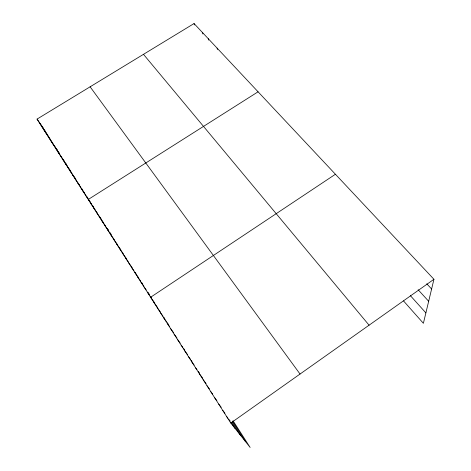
<?xml version="1.0" encoding="UTF-8"?>
<svg xmlns="http://www.w3.org/2000/svg" width="471" height="471" viewBox="0 0 471 471"><rect width="100%" height="100%" fill="white"/><g stroke="black" fill="none" stroke-linecap="round" stroke-linejoin="round"><path stroke-width="0.71" d="M233.033 420.738L250.148 447.45L230.79 423.046L37.056 119.098L194.052 23.55L433.944 279.285L423.388 323.306L403.541 300.94M230.79 423.046L433.944 279.285M335.423 174.258L150.614 297.26L154.753 302.965M258.079 91.804L88.271 199.451L91.509 204.061M426.791 283.813L431.613 289.017M418.148 289.747L428.669 301.281M410.418 295.688L425.884 312.897M143.478 54.33L369.081 325.19M226.71 416.647L228.035 418.325M228.918 419.449L230.242 421.127M222.677 410.318L224.938 413.208M218.691 404.059L221.211 407.309M214.747 397.871L216.895 400.656M210.843 391.754L212.604 394.039M206.987 385.702L209.454 388.928M203.172 379.72L206.104 383.571M199.404 373.797L202.813 378.307M195.671 367.945L196.972 369.67M198.273 371.401L199.574 373.126M191.98 362.152L194.187 365.096M188.329 356.423L190.396 359.196M191.226 360.303L192.056 361.41M184.714 350.76L187.658 354.71M181.141 345.155L182.848 347.451M183.702 348.599L184.561 349.753M177.608 339.603L180.205 343.118M174.105 334.116L176.961 337.984M170.643 328.687L173.54 332.614M163.831 317.99L166.375 321.469M167.223 322.623L168.07 323.783M167.223 323.312L169.731 326.733M90.114 86.805L300.045 374.039M160.476 312.726L163.048 316.253M163.908 317.43L164.768 318.602M153.87 302.364L157.143 306.868M157.155 307.522L160.393 311.967M144.102 287.039L146.21 289.965M147.906 292.303L149.172 294.057M147.341 292.12L149.431 295.011M150.267 296.171L151.527 297.902M137.715 277.025L140.546 280.952M141.753 282.635L142.566 283.76M140.894 282.005L143.879 286.15M131.462 267.21L133.929 270.654M135.165 272.373L135.984 273.521M134.576 272.097L138.244 277.201M125.333 257.596L128.259 261.688M128.383 262.382L132.115 267.593M119.322 248.164L123.143 253.528M122.313 252.856L126.528 258.762M110.526 234.364L114.2 239.545M113.429 238.921L117.485 244.632M116.361 243.519L120.794 249.748M101.983 220.964L105.728 226.263M107.4 228.623L108.648 230.39M104.803 225.385L108.53 230.649M109.772 232.403L111.009 234.158M107.653 229.854L111.762 235.659M93.676 207.935L97.685 213.616M96.42 212.238L101.059 218.809M99.187 216.578L103.379 222.512M82.967 191.132L85.828 195.212M86.646 196.378L87.877 198.126M85.604 195.271L90.085 201.647M92.322 205.215L93.535 206.94M90.962 203.672L94.989 209.395M72.64 174.935L75.978 179.704M75.189 178.927L79.34 184.856M77.756 182.954L80.647 187.087M81.477 188.265L82.713 190.031M80.347 187.022L84.462 192.886M62.684 159.316L67.106 165.651M65.145 163.166L70.344 170.62M67.618 167.052L71.822 173.075M70.12 170.973L75.142 178.168M50.733 140.558L55.225 147.029M56.043 148.206L57.268 149.972M53.082 144.244L57.156 150.102M58.375 151.862L59.599 153.623M55.448 147.959L59.511 153.799M57.839 151.709L61.884 157.526M63.102 159.269L63.909 160.428M60.253 155.495L64.286 161.282M65.493 163.019L66.299 164.173M37.056 119.098L42.049 126.316M42.879 127.523L43.715 128.724M39.287 122.601L43.02 127.994M44.262 129.796L45.51 131.592M41.536 126.128L46.917 133.894M43.803 129.69L48.754 136.831M46.093 133.281L50.209 139.21M48.401 136.902L52.911 143.402M232.486 421.227L245.597 441.71M232.132 422.193L240.498 435.281M231.126 422.252L235.094 428.469M194.052 23.55L194.464 24.951M202.512 32.57L202.913 33.965M208.276 38.716L208.659 40.1M217.096 48.119L217.467 49.502"/></g></svg>
